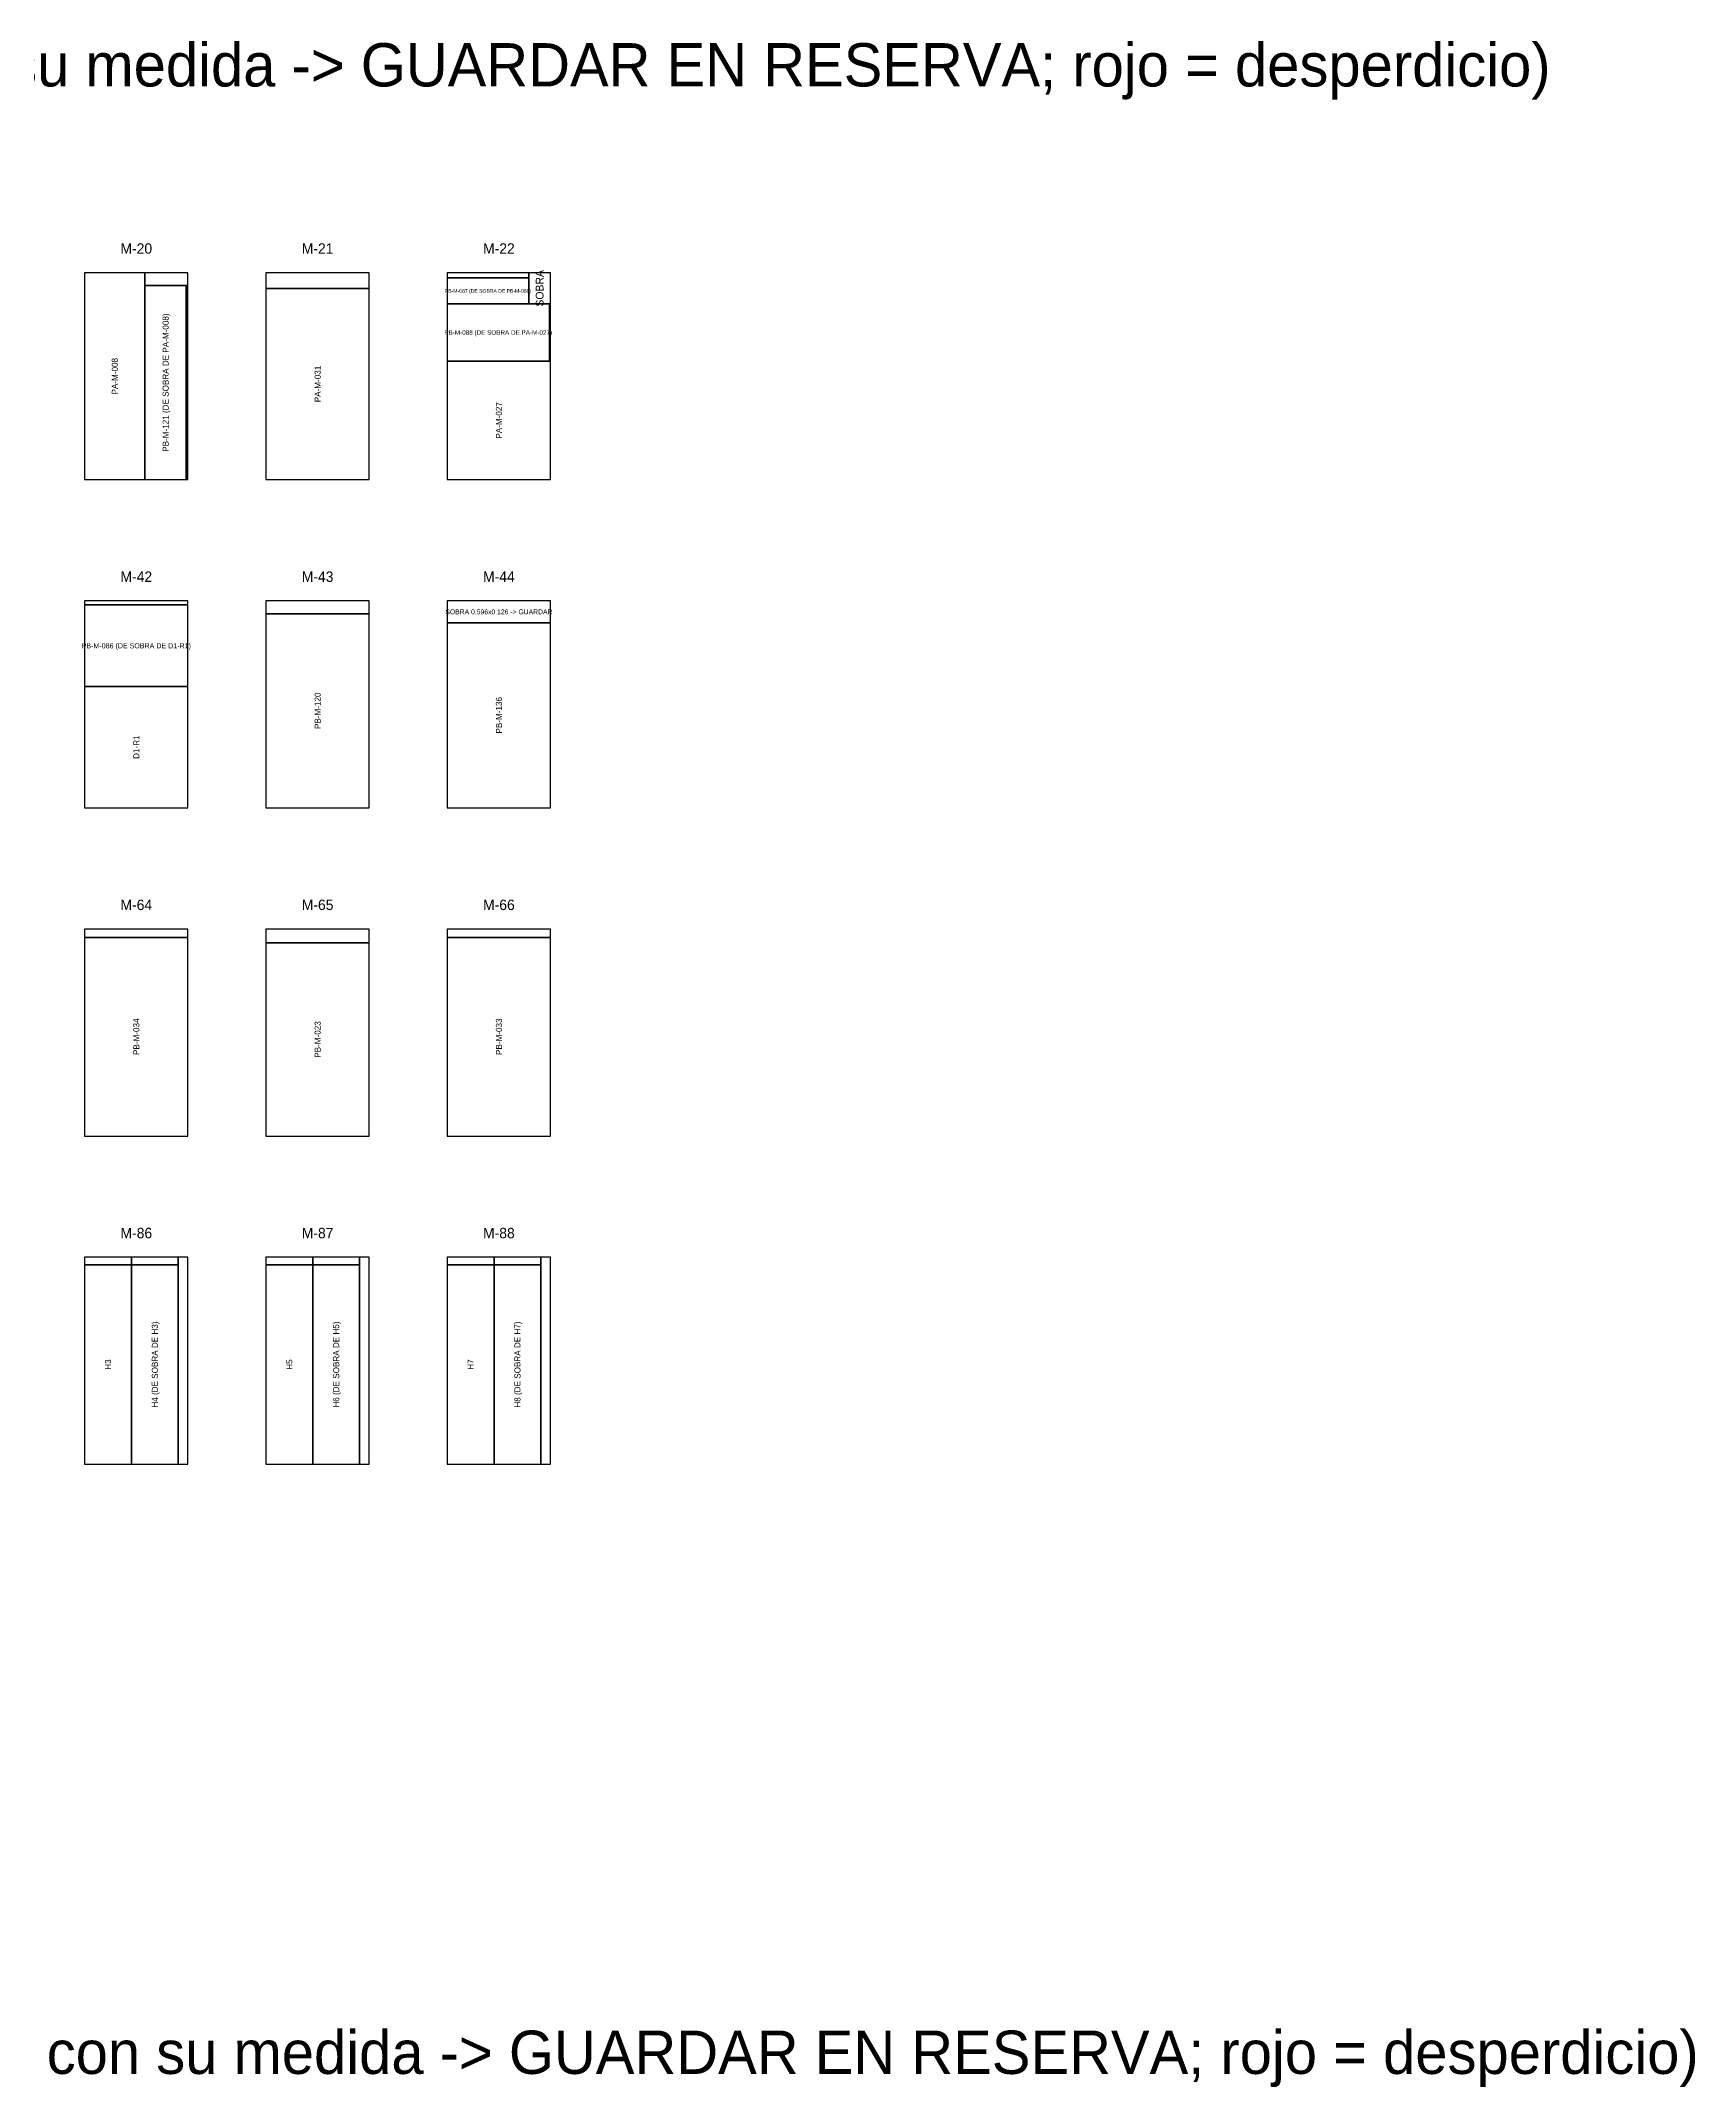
# Model space of a CAD drawing. Header units: metres. Extents: x 478.4 to 564, y -144.7 to -79.7.
# Drawn here: x 509.19 to 518.73, y -106.5 to -94.69 of the extents above; entities that cross this region are included whole.
import ezdxf
from ezdxf.enums import TextEntityAlignment as Align

# ---------------------------------------------------------------- set-up
doc = ezdxf.new("R2010")
doc.units = ezdxf.units.M
for name, color, linetype in [('PLAN-CORTE-DESPERDICIO', 1, 'Continuous'), ('PLAN-CORTE-PIEZAS-A-ABRIR', 7, 'Continuous'), ('PLAN-CORTE-RECORTES', 3, 'Continuous'), ('PLAN-CORTE-SOBRANTES', 2, 'Continuous'), ('PLAN-CORTE-TEXTOS', 5, 'Continuous')]:
    doc.layers.add(name, color=color, linetype=linetype)

msp = doc.modelspace()

# ---------------------------------------------------------------- linework, layer by layer
at = {"layer": 'PLAN-CORTE-DESPERDICIO'}
for points in [[(509.787, -96.104), (510.035, -96.104), (510.035, -96.03), (509.787, -96.03)], [(510.025, -97.224), (510.035, -97.224), (510.035, -96.104), (510.025, -96.104)], [(510.485, -96.12), (511.081, -96.12), (511.081, -96.03), (510.485, -96.03)], [(511.531, -96.06), (512.002, -96.06), (512.002, -96.03), (511.531, -96.03)], [(509.439, -97.947), (510.035, -97.947), (510.035, -97.924), (509.439, -97.924)], [(510.485, -97.998), (511.081, -97.998), (511.081, -97.924), (510.485, -97.924)], [(509.439, -99.866), (510.035, -99.866), (510.035, -99.818), (509.439, -99.818)], [(510.485, -99.898), (511.081, -99.898), (511.081, -99.818), (510.485, -99.818)], [(511.531, -99.866), (512.127, -99.866), (512.127, -99.818), (511.531, -99.818)], [(509.439, -101.756), (509.709, -101.756), (509.709, -101.712), (509.439, -101.712)], [(509.709, -101.756), (509.979, -101.756), (509.979, -101.712), (509.709, -101.712)], [(509.979, -102.906), (510.035, -102.906), (510.035, -101.712), (509.979, -101.712)], [(510.485, -101.756), (510.755, -101.756), (510.755, -101.712), (510.485, -101.712)], [(510.755, -101.756), (511.025, -101.756), (511.025, -101.712), (510.755, -101.712)], [(511.025, -102.906), (511.081, -102.906), (511.081, -101.712), (511.025, -101.712)], [(511.531, -101.756), (511.801, -101.756), (511.801, -101.712), (511.531, -101.712)], [(511.801, -101.756), (512.071, -101.756), (512.071, -101.712), (511.801, -101.712)], [(512.071, -102.906), (512.127, -102.906), (512.127, -101.712), (512.071, -101.712)]]:
    msp.add_lwpolyline(points, close=True, dxfattribs=at)
at = {"layer": 'PLAN-CORTE-PIEZAS-A-ABRIR'}
for points in [[(509.439, -97.224), (510.035, -97.224), (510.035, -96.03), (509.439, -96.03)], [(510.485, -97.224), (511.081, -97.224), (511.081, -96.03), (510.485, -96.03)], [(511.531, -97.224), (512.127, -97.224), (512.127, -96.03), (511.531, -96.03)], [(509.439, -99.118), (510.035, -99.118), (510.035, -97.924), (509.439, -97.924)], [(510.485, -99.118), (511.081, -99.118), (511.081, -97.924), (510.485, -97.924)], [(511.531, -99.118), (512.127, -99.118), (512.127, -97.924), (511.531, -97.924)], [(509.439, -101.012), (510.035, -101.012), (510.035, -99.818), (509.439, -99.818)], [(510.485, -101.012), (511.081, -101.012), (511.081, -99.818), (510.485, -99.818)], [(511.531, -101.012), (512.127, -101.012), (512.127, -99.818), (511.531, -99.818)], [(509.439, -102.906), (510.035, -102.906), (510.035, -101.712), (509.439, -101.712)], [(510.485, -102.906), (511.081, -102.906), (511.081, -101.712), (510.485, -101.712)], [(511.531, -102.906), (512.127, -102.906), (512.127, -101.712), (511.531, -101.712)]]:
    msp.add_lwpolyline(points, close=True, dxfattribs=at)
at = {"layer": 'PLAN-CORTE-RECORTES'}
for points in [[(509.439, -97.224), (509.787, -97.224), (509.787, -96.03), (509.439, -96.03)], [(509.787, -97.224), (510.025, -97.224), (510.025, -96.104), (509.787, -96.104)], [(510.485, -97.224), (511.081, -97.224), (511.081, -96.12), (510.485, -96.12)], [(511.531, -96.21), (512.002, -96.21), (512.002, -96.06), (511.531, -96.06)], [(511.531, -96.54), (512.12, -96.54), (512.12, -96.21), (511.531, -96.21)], [(511.531, -97.224), (512.127, -97.224), (512.127, -96.54), (511.531, -96.54)], [(509.439, -98.418), (510.035, -98.418), (510.035, -97.947), (509.439, -97.947)], [(510.485, -99.118), (511.081, -99.118), (511.081, -97.998), (510.485, -97.998)], [(511.531, -99.118), (512.127, -99.118), (512.127, -98.05), (511.531, -98.05)], [(509.439, -99.118), (510.035, -99.118), (510.035, -98.418), (509.439, -98.418)], [(509.439, -101.012), (510.035, -101.012), (510.035, -99.866), (509.439, -99.866)], [(510.485, -101.012), (511.081, -101.012), (511.081, -99.898), (510.485, -99.898)], [(511.531, -101.012), (512.127, -101.012), (512.127, -99.866), (511.531, -99.866)], [(509.439, -102.906), (509.709, -102.906), (509.709, -101.756), (509.439, -101.756)], [(509.709, -102.906), (509.979, -102.906), (509.979, -101.756), (509.709, -101.756)], [(510.485, -102.906), (510.755, -102.906), (510.755, -101.756), (510.485, -101.756)], [(510.755, -102.906), (511.025, -102.906), (511.025, -101.756), (510.755, -101.756)], [(511.531, -102.906), (511.801, -102.906), (511.801, -101.756), (511.531, -101.756)], [(511.801, -102.906), (512.071, -102.906), (512.071, -101.756), (511.801, -101.756)]]:
    msp.add_lwpolyline(points, close=True, dxfattribs=at)
at = {"layer": 'PLAN-CORTE-SOBRANTES'}
for points in [[(512.002, -96.21), (512.127, -96.21), (512.127, -96.03), (512.002, -96.03)], [(511.531, -98.05), (512.127, -98.05), (512.127, -97.924), (511.531, -97.924)]]:
    msp.add_lwpolyline(points, close=True, dxfattribs=at)

# ---------------------------------------------------------------- texts
at = {"layer": 'PLAN-CORTE-TEXTOS'}
for s, height, p in [('PLAN DE CORTE - MORET  (95 piezas a abrir EN ORDEN: M-01 = primer corte, PLANTA ALTA junto a la ESCALERA, y se avanza alejandose; al terminar P.A. sigue P.B.; amarillo = SOBRANTE con su medida -> GUARDAR EN RESERVA; rojo = desperdicio)', 0.25, (498.565, -94.83)), ('M-20', 0.06, (509.737, -95.89)), ('M-21', 0.06, (510.783, -95.89)), ('M-22', 0.06, (511.829, -95.89)), ('PB-M-087 (DE SOBRA DE PB-M-088)', 0.0211, (511.766, -96.135)), ('PB-M-088 (DE SOBRA DE PA-M-027)', 0.02639, (511.825, -96.375)), ('M-42', 0.06, (509.737, -97.784)), ('M-43', 0.06, (510.783, -97.784)), ('M-44', 0.06, (511.829, -97.784)), ('SOBRA 0.596x0.126 -> GUARDAR', 0.02838, (511.829, -97.987)), ('PB-M-086 (DE SOBRA DE D1-R1)', 0.02956, (509.737, -98.183)), ('M-64', 0.06, (509.737, -99.678)), ('M-65', 0.06, (510.783, -99.678)), ('M-66', 0.06, (511.829, -99.678)), ('M-86', 0.06, (509.737, -101.572)), ('M-87', 0.06, (510.783, -101.572)), ('M-88', 0.06, (511.829, -101.572)), ('PLAN DE CORTE - ROYAL WALNUT  (87 piezas a abrir EN ORDEN: RW-01 = primer corte, PLANTA ALTA junto a la ESCALERA, y se avanza alejandose; al terminar P.A. sigue P.B.; amarillo = SOBRANTE con su medida -> GUARDAR EN RESERVA; rojo = desperdicio)', 0.25, (498.565, -106.3))]:
    msp.add_text(s, height=height, dxfattribs=at).set_placement(p, align=Align.MIDDLE_CENTER)
for s, height, p in [('SOBRA', 0.045, (512.064, -96.12)), ('PB-M-121 (DE SOBRA DE PA-M-008)', 0.035, (509.906, -96.664)), ('PA-M-008', 0.035, (509.613, -96.627)), ('PA-M-031', 0.035, (510.783, -96.672)), ('PA-M-027', 0.035, (511.829, -96.882)), ('PB-M-120', 0.035, (510.783, -98.558)), ('PB-M-136', 0.035, (511.829, -98.584)), ('D1-R1', 0.035, (509.737, -98.768)), ('PB-M-034', 0.035, (509.737, -100.439)), ('PB-M-023', 0.035, (510.783, -100.455)), ('PB-M-033', 0.035, (511.829, -100.439)), ('H4 (DE SOBRA DE H3)', 0.035, (509.844, -102.331)), ('H6 (DE SOBRA DE H5)', 0.035, (510.89, -102.331)), ('H8 (DE SOBRA DE H7)', 0.035, (511.936, -102.331)), ('H3', 0.035, (509.574, -102.331)), ('H5', 0.035, (510.62, -102.331)), ('H7', 0.035, (511.666, -102.331))]:
    msp.add_text(s, height=height, rotation=90, dxfattribs=at).set_placement(p, align=Align.MIDDLE_CENTER)

doc.saveas('drawing.dxf')
